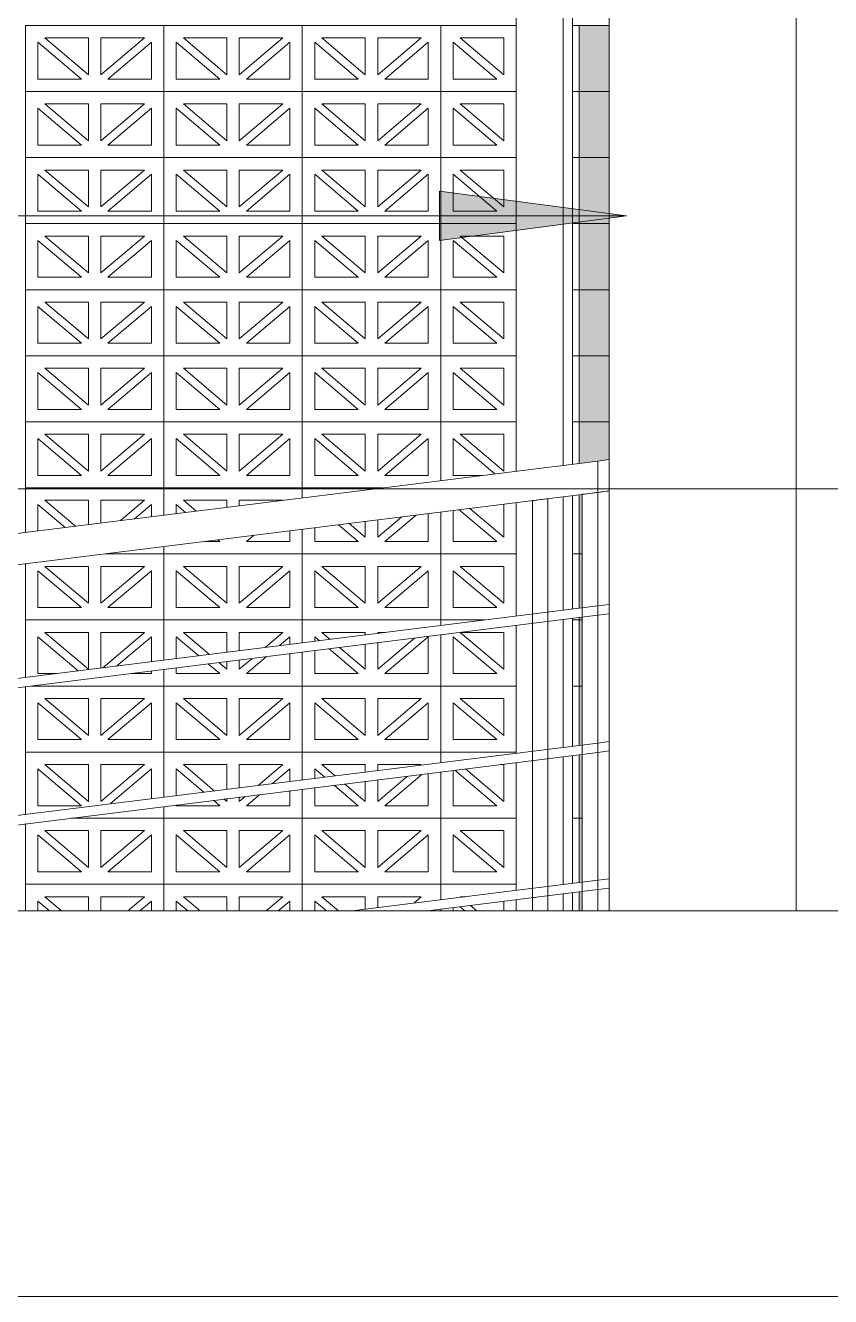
# Model space of a CAD drawing. Header units: millimetres. Extents: x -35517 to 139323, y -3702 to 5999.
# Drawn here: x 106609 to 107900, y -344 to 1696 of the extents above; entities that cross this region are included whole.
import ezdxf

# ---------------------------------------------------------------- set-up
doc = ezdxf.new("R2010")
doc.units = ezdxf.units.MM
for name, color, linetype, lineweight in [('A-FLOR-HRAL', 11, 'Continuous', 5), ('A-GENM', 13, 'Continuous', 5), ('A-GLAZ-CURT', 52, 'Continuous', 5), ('A-WALL', 113, 'Continuous', 9), ('G-ANNO-TEXT', 231, 'Continuous', 5), ('S-COLS', 52, 'Continuous', 5)]:
    doc.layers.add(name, color=color, linetype=linetype, lineweight=lineweight)

# ---------------------------------------------------------------- blocks, each defined once
blk = doc.blocks.new('M_Concrete-Rectangular-Column - 200 x 300m-1429465-GENERAL EAST ELEVATION')
at = {"layer": 'S-COLS'}
for p, q in [((-1031.3, 2380), (-1031.3, 275.3)), ((-731.3, 275.3), (-731.3, 2380))]:
    blk.add_line(p, q, dxfattribs=at)
blk = doc.blocks.new('The BREEZEBLOCK Family1 - The BREEZEBLOCK Family1-V458-GENERAL EAST ELEVATION')
at = {"layer": 'A-GLAZ-CURT'}
for p, q in [((-1967.2, 318), (-1967.2, 275.3)), ((-1745.2, 318), (-1967.2, 318)), ((-1745.2, 275.3), (-1745.2, 318)), ((-1947.2, 275.3), (-1947.2, 291.1)), ((-1947.2, 291.1), (-1928.5, 275.3)), ((-1935.9, 298), (-1866.2, 298)), ((-1909.2, 275.3), (-1935.9, 298)), ((-1866.2, 298), (-1866.2, 275.3)), ((-1846.2, 275.3), (-1846.2, 298)), ((-1846.2, 298), (-1776.4, 298)), ((-1776.4, 298), (-1803.1, 275.3)), ((-1783.8, 275.3), (-1765.2, 291.1)), ((-1765.2, 291.1), (-1765.2, 275.3))]:
    blk.add_line(p, q, dxfattribs=at)
blk = doc.blocks.new('The BREEZEBLOCK Family1 - The BREEZEBLOCK Family1-V459-GENERAL EAST ELEVATION')
at = {"layer": 'A-GLAZ-CURT'}
for p, q in [((-1523.2, 318), (-1523.2, 275.3)), ((-1301.2, 318), (-1523.2, 318)), ((-1301.2, 293.7), (-1301.2, 318)), ((-1503.2, 275.3), (-1503.2, 291.1)), ((-1503.2, 291.1), (-1484.5, 275.3)), ((-1491.9, 298), (-1422.2, 298)), ((-1465.2, 275.3), (-1491.9, 298)), ((-1422.2, 298), (-1422.2, 277.8)), ((-1402.2, 280.3), (-1402.2, 298)), ((-1402.2, 298), (-1332.4, 298)), ((-1332.4, 298), (-1344.5, 287.7)), ((-1301.2, 275.3), (-1301.2, 278.1))]:
    blk.add_line(p, q, dxfattribs=at)
blk = doc.blocks.new('The BREEZEBLOCK Family1 - The BREEZEBLOCK Family1-V460-GENERAL EAST ELEVATION')
at = {"layer": 'A-GLAZ-CURT'}
for p, q in [((-1301.2, 318), (-1301.2, 293.7)), ((-1180.1, 318), (-1301.2, 318)), ((-1269.9, 298), (-1262.3, 298)), ((-1200.2, 290.7), (-1200.2, 275.3)), ((-1180.2, 275.3), (-1180.2, 293.2)), ((-1079.2, 275.3), (-1079.2, 305.8)), ((-1301.2, 278.1), (-1301.2, 275.3)), ((-1281.2, 275.3), (-1281.2, 280.5)), ((-1270.3, 281.9), (-1262.5, 275.3)), ((-1243.2, 275.3), (-1253.4, 284))]:
    blk.add_line(p, q, dxfattribs=at)
blk = doc.blocks.new('The BREEZEBLOCK Family1 - The BREEZEBLOCK Family1-V461-GENERAL EAST ELEVATION')
at = {"layer": 'A-GLAZ-CURT'}
for p, q in [((-1967.2, 415.3), (-1967.2, 318)), ((-1745.2, 424), (-1893.4, 424)), ((-1745.2, 318), (-1745.2, 424)), ((-1947.2, 338), (-1947.2, 397.1)), ((-1947.2, 397.1), (-1877.4, 338)), ((-1935.9, 404), (-1866.2, 404)), ((-1866.2, 344.9), (-1935.9, 404)), ((-1866.2, 404), (-1866.2, 344.9)), ((-1846.2, 344.9), (-1846.2, 404)), ((-1846.2, 404), (-1776.4, 404)), ((-1776.4, 404), (-1846.2, 344.9)), ((-1834.9, 338), (-1765.2, 397.1)), ((-1765.2, 397.1), (-1765.2, 338)), ((-1877.4, 338), (-1947.2, 338)), ((-1765.2, 338), (-1834.9, 338)), ((-1967.2, 318), (-1745.2, 318))]:
    blk.add_line(p, q, dxfattribs=at)
blk = doc.blocks.new('The BREEZEBLOCK Family1 - The BREEZEBLOCK Family1-V462-GENERAL EAST ELEVATION')
at = {"layer": 'A-GLAZ-CURT'}
for p, q in [((-1745.2, 424), (-1745.2, 318)), ((-1523.2, 424), (-1745.2, 424)), ((-1523.2, 318), (-1523.2, 424)), ((-1725.2, 338), (-1725.2, 397.1)), ((-1725.2, 397.1), (-1655.4, 338)), ((-1713.9, 404), (-1644.2, 404)), ((-1644.2, 344.9), (-1713.9, 404)), ((-1644.2, 404), (-1644.2, 344.9)), ((-1624.2, 344.9), (-1624.2, 404)), ((-1624.2, 404), (-1554.4, 404)), ((-1554.4, 404), (-1624.2, 344.9)), ((-1612.9, 338), (-1543.2, 397.1)), ((-1543.2, 397.1), (-1543.2, 338)), ((-1655.4, 338), (-1725.2, 338)), ((-1543.2, 338), (-1612.9, 338)), ((-1745.2, 318), (-1523.2, 318))]:
    blk.add_line(p, q, dxfattribs=at)
blk = doc.blocks.new('The BREEZEBLOCK Family1 - The BREEZEBLOCK Family1-V463-GENERAL EAST ELEVATION')
at = {"layer": 'A-GLAZ-CURT'}
for p, q in [((-1301.2, 424), (-1301.2, 318)), ((-1180.1, 424), (-1301.2, 424)), ((-1079.2, 424), (-1090.1, 424)), ((-1079.2, 320.9), (-1079.2, 424)), ((-1281.2, 338), (-1281.2, 397.1)), ((-1281.2, 397.1), (-1211.4, 338)), ((-1269.9, 404), (-1200.2, 404)), ((-1200.2, 344.9), (-1269.9, 404)), ((-1200.2, 404), (-1200.2, 344.9)), ((-1180.2, 344.9), (-1180.2, 404)), ((-1211.4, 338), (-1281.2, 338)), ((-1301.2, 318), (-1180.1, 318))]:
    blk.add_line(p, q, dxfattribs=at)
blk = doc.blocks.new('The BREEZEBLOCK Family1 - The BREEZEBLOCK Family1-V464-GENERAL EAST ELEVATION')
at = {"layer": 'A-GLAZ-CURT'}
for p, q in [((-1967.2, 530), (-1967.2, 429.6)), ((-1745.2, 530), (-1967.2, 530)), ((-1935.9, 510), (-1866.2, 510)), ((-1866.2, 450.9), (-1935.9, 510)), ((-1866.2, 510), (-1866.2, 450.9)), ((-1846.2, 450.9), (-1846.2, 510)), ((-1846.2, 510), (-1776.4, 510)), ((-1776.4, 510), (-1846.2, 450.9)), ((-1745.2, 457.4), (-1745.2, 530)), ((-1947.2, 444), (-1947.2, 503.1)), ((-1947.2, 503.1), (-1877.4, 444)), ((-1831, 447.3), (-1765.2, 503.1)), ((-1765.2, 503.1), (-1765.2, 454.9)), ((-1877.4, 444), (-1947.2, 444)), ((-1745.2, 424), (-1745.2, 443)), ((-1893.4, 424), (-1745.2, 424))]:
    blk.add_line(p, q, dxfattribs=at)
blk = doc.blocks.new('The BREEZEBLOCK Family1 - The BREEZEBLOCK Family1-V465-GENERAL EAST ELEVATION')
at = {"layer": 'A-GLAZ-CURT'}
for p, q in [((-1745.2, 530), (-1745.2, 457.4)), ((-1523.2, 530), (-1745.2, 530)), ((-1713.9, 510), (-1644.2, 510)), ((-1663.8, 467.6), (-1713.9, 510)), ((-1644.2, 510), (-1644.2, 470)), ((-1624.2, 472.5), (-1624.2, 510)), ((-1624.2, 510), (-1554.4, 510)), ((-1554.4, 510), (-1593.9, 476.6)), ((-1523.2, 485.1), (-1523.2, 530)), ((-1725.2, 459.9), (-1725.2, 503.1)), ((-1725.2, 503.1), (-1680.7, 465.4)), ((-1571.1, 479.4), (-1543.2, 503.1)), ((-1543.2, 503.1), (-1543.2, 482.6)), ((-1523.2, 424), (-1523.2, 470.7)), ((-1665.8, 452.9), (-1655.4, 444)), ((-1644.2, 450.9), (-1649, 455)), ((-1644.2, 455.6), (-1644.2, 450.9)), ((-1614.7, 458.9), (-1624.2, 450.9)), ((-1624.2, 450.9), (-1624.2, 458.1)), ((-1612.9, 444), (-1592, 461.7)), ((-1543.2, 468.2), (-1543.2, 444)), ((-1745.2, 443), (-1745.2, 424)), ((-1725.2, 444), (-1725.2, 445.5)), ((-1655.4, 444), (-1725.2, 444)), ((-1543.2, 444), (-1612.9, 444)), ((-1745.2, 424), (-1523.2, 424))]:
    blk.add_line(p, q, dxfattribs=at)
blk = doc.blocks.new('The BREEZEBLOCK Family1 - The BREEZEBLOCK Family1-V466-GENERAL EAST ELEVATION')
at = {"layer": 'A-GLAZ-CURT'}
for p, q in [((-1523.2, 530), (-1523.2, 485.1)), ((-1301.2, 530), (-1523.2, 530)), ((-1491.9, 510), (-1422.2, 510)), ((-1470.4, 491.7), (-1491.9, 510)), ((-1422.2, 510), (-1422.2, 497.8)), ((-1402.2, 500.3), (-1402.2, 510)), ((-1402.2, 510), (-1332.4, 510)), ((-1301.2, 513.1), (-1301.2, 530)), ((-1503.2, 487.6), (-1503.2, 503.1)), ((-1503.2, 503.1), (-1487.2, 489.6)), ((-1354.3, 491.4), (-1402.2, 450.9)), ((-1390.9, 444), (-1331.6, 494.2)), ((-1321.2, 495.6), (-1321.2, 444)), ((-1301.2, 424), (-1301.2, 498.1)), ((-1523.2, 470.7), (-1523.2, 424)), ((-1503.2, 444), (-1503.2, 473.1)), ((-1472.3, 477), (-1433.4, 444)), ((-1422.2, 450.9), (-1455.5, 479.1)), ((-1422.2, 483.3), (-1422.2, 450.9)), ((-1402.2, 450.9), (-1402.2, 485.7)), ((-1433.4, 444), (-1503.2, 444)), ((-1321.2, 444), (-1390.9, 444)), ((-1523.2, 424), (-1301.2, 424))]:
    blk.add_line(p, q, dxfattribs=at)
blk = doc.blocks.new('The BREEZEBLOCK Family1 - The BREEZEBLOCK Family1-V467-GENERAL EAST ELEVATION')
at = {"layer": 'A-GLAZ-CURT'}
for p, q in [((-1301.2, 530), (-1301.2, 513.1)), ((-1180.1, 530), (-1301.2, 530)), ((-1205.5, 510), (-1200.2, 510)), ((-1200.2, 510), (-1200.2, 450.9)), ((-1180.2, 450.9), (-1180.2, 510)), ((-1079.2, 424), (-1079.2, 525.8)), ((-1301.2, 498.1), (-1301.2, 424)), ((-1281.2, 444), (-1281.2, 500.5)), ((-1278.5, 500.9), (-1211.4, 444)), ((-1200.2, 450.9), (-1261.6, 503)), ((-1211.4, 444), (-1281.2, 444)), ((-1301.2, 424), (-1180.1, 424)), ((-1090.1, 424), (-1079.2, 424))]:
    blk.add_line(p, q, dxfattribs=at)
blk = doc.blocks.new('The BREEZEBLOCK Family1 - The BREEZEBLOCK Family1-V468-GENERAL EAST ELEVATION')
at = {"layer": 'A-GLAZ-CURT'}
for p, q in [((-1967.2, 635.3), (-1967.2, 530)), ((-1745.2, 636), (-1957.4, 636)), ((-1745.2, 530), (-1745.2, 636)), ((-1935.9, 616), (-1866.2, 616)), ((-1866.2, 556.9), (-1935.9, 616)), ((-1866.2, 616), (-1866.2, 556.9)), ((-1846.2, 556.9), (-1846.2, 616)), ((-1846.2, 616), (-1776.4, 616)), ((-1776.4, 616), (-1846.2, 556.9)), ((-1947.2, 550), (-1947.2, 609.1)), ((-1947.2, 609.1), (-1877.4, 550)), ((-1834.9, 550), (-1765.2, 609.1)), ((-1765.2, 609.1), (-1765.2, 550)), ((-1877.4, 550), (-1947.2, 550)), ((-1765.2, 550), (-1834.9, 550)), ((-1967.2, 530), (-1745.2, 530))]:
    blk.add_line(p, q, dxfattribs=at)
blk = doc.blocks.new('The BREEZEBLOCK Family1 - The BREEZEBLOCK Family1-V469-GENERAL EAST ELEVATION')
at = {"layer": 'A-GLAZ-CURT'}
for p, q in [((-1301.2, 636), (-1301.2, 530)), ((-1180.1, 636), (-1301.2, 636)), ((-1079.2, 636), (-1090.1, 636)), ((-1079.2, 540.9), (-1079.2, 636)), ((-1269.9, 616), (-1200.2, 616)), ((-1200.2, 556.9), (-1269.9, 616)), ((-1200.2, 616), (-1200.2, 556.9)), ((-1180.2, 556.9), (-1180.2, 616)), ((-1281.2, 550), (-1281.2, 609.1)), ((-1281.2, 609.1), (-1211.4, 550)), ((-1211.4, 550), (-1281.2, 550)), ((-1301.2, 530), (-1180.1, 530))]:
    blk.add_line(p, q, dxfattribs=at)
blk = doc.blocks.new('The BREEZEBLOCK Family1 - The BREEZEBLOCK Family1-V470-GENERAL EAST ELEVATION')
at = {"layer": 'A-GLAZ-CURT'}
for p, q in [((-1967.2, 742), (-1967.2, 649.6)), ((-1745.2, 742), (-1967.2, 742)), ((-1745.2, 677.4), (-1745.2, 742)), ((-1947.2, 656), (-1947.2, 715.1)), ((-1947.2, 715.1), (-1882.4, 660.2)), ((-1935.9, 722), (-1866.2, 722)), ((-1866.2, 662.9), (-1935.9, 722)), ((-1866.2, 722), (-1866.2, 662.9)), ((-1846.2, 664.8), (-1846.2, 722)), ((-1846.2, 722), (-1776.4, 722)), ((-1776.4, 722), (-1843.2, 665.4)), ((-1820.5, 668.2), (-1765.2, 715.1)), ((-1765.2, 715.1), (-1765.2, 674.9)), ((-1918.3, 656), (-1947.2, 656)), ((-1765.2, 656), (-1797.4, 656)), ((-1765.2, 660.5), (-1765.2, 656)), ((-1745.2, 636), (-1745.2, 663)), ((-1957.4, 636), (-1745.2, 636))]:
    blk.add_line(p, q, dxfattribs=at)
blk = doc.blocks.new('The BREEZEBLOCK Family1 - The BREEZEBLOCK Family1-V471-GENERAL EAST ELEVATION')
at = {"layer": 'A-GLAZ-CURT'}
for p, q in [((-1745.2, 742), (-1745.2, 677.4)), ((-1523.2, 742), (-1745.2, 742)), ((-1523.2, 705.1), (-1523.2, 742)), ((-1725.2, 679.9), (-1725.2, 715.1)), ((-1725.2, 715.1), (-1688.9, 684.4)), ((-1713.9, 722), (-1644.2, 722)), ((-1672.1, 686.5), (-1713.9, 722)), ((-1644.2, 722), (-1644.2, 690)), ((-1624.2, 692.5), (-1624.2, 722)), ((-1624.2, 722), (-1554.4, 722)), ((-1554.4, 722), (-1582.8, 697.9)), ((-1560.1, 700.8), (-1543.2, 715.1)), ((-1543.2, 715.1), (-1543.2, 702.6)), ((-1644.2, 662.9), (-1657.2, 673.9)), ((-1644.2, 675.6), (-1644.2, 662.9)), ((-1604.3, 679.7), (-1624.2, 662.9)), ((-1624.2, 662.9), (-1624.2, 678.1)), ((-1612.9, 656), (-1580.9, 683.1)), ((-1543.2, 688.2), (-1543.2, 656)), ((-1523.2, 636), (-1523.2, 690.7)), ((-1745.2, 663), (-1745.2, 636)), ((-1725.2, 656), (-1725.2, 665.5)), ((-1655.4, 656), (-1725.2, 656)), ((-1674.1, 671.8), (-1655.4, 656)), ((-1543.2, 656), (-1612.9, 656)), ((-1745.2, 636), (-1523.2, 636))]:
    blk.add_line(p, q, dxfattribs=at)
blk = doc.blocks.new('The BREEZEBLOCK Family1 - The BREEZEBLOCK Family1-V472-GENERAL EAST ELEVATION')
at = {"layer": 'A-GLAZ-CURT'}
for p, q in [((-1523.2, 742), (-1523.2, 705.1)), ((-1301.2, 742), (-1523.2, 742)), ((-1301.2, 733.1), (-1301.2, 742)), ((-1503.2, 707.6), (-1503.2, 715.1)), ((-1503.2, 715.1), (-1495.5, 708.6)), ((-1491.9, 722), (-1422.2, 722)), ((-1478.6, 710.7), (-1491.9, 722)), ((-1422.2, 722), (-1422.2, 717.8)), ((-1402.2, 720.3), (-1402.2, 722)), ((-1402.2, 722), (-1390.3, 722)), ((-1390.9, 656), (-1321.2, 715.1)), ((-1321.2, 715.1), (-1321.2, 656)), ((-1301.2, 636), (-1301.2, 718.1)), ((-1480.6, 696), (-1433.4, 656)), ((-1422.2, 662.9), (-1463.7, 698.1)), ((-1422.2, 703.3), (-1422.2, 662.9)), ((-1343.3, 712.8), (-1402.2, 662.9)), ((-1402.2, 662.9), (-1402.2, 705.7)), ((-1523.2, 690.7), (-1523.2, 636)), ((-1503.2, 656), (-1503.2, 693.1)), ((-1433.4, 656), (-1503.2, 656)), ((-1321.2, 656), (-1390.9, 656)), ((-1523.2, 636), (-1301.2, 636))]:
    blk.add_line(p, q, dxfattribs=at)
blk = doc.blocks.new('The BREEZEBLOCK Family1 - The BREEZEBLOCK Family1-V473-GENERAL EAST ELEVATION')
at = {"layer": 'A-GLAZ-CURT'}
for p, q in [((-1301.2, 742), (-1301.2, 733.1)), ((-1230.3, 742), (-1301.2, 742)), ((-1079.2, 742), (-1090.1, 742)), ((-1079.2, 636), (-1079.2, 742)), ((-1301.2, 718.1), (-1301.2, 636)), ((-1281.2, 656), (-1281.2, 715.1)), ((-1281.2, 715.1), (-1211.4, 656)), ((-1200.2, 662.9), (-1269.9, 722)), ((-1269.5, 722), (-1200.2, 722)), ((-1200.2, 722), (-1200.2, 662.9)), ((-1180.2, 662.9), (-1180.2, 722)), ((-1211.4, 656), (-1281.2, 656)), ((-1301.2, 636), (-1180.1, 636)), ((-1090.1, 636), (-1079.2, 636))]:
    blk.add_line(p, q, dxfattribs=at)
blk = doc.blocks.new('The BREEZEBLOCK Family1 - The BREEZEBLOCK Family1-V474-GENERAL EAST ELEVATION')
at = {"layer": 'A-GLAZ-CURT'}
for p, q in [((-1745.2, 848), (-1839.2, 848)), ((-1745.2, 742), (-1745.2, 848)), ((-1967.2, 832), (-1967.2, 742)), ((-1947.2, 762), (-1947.2, 821.1)), ((-1947.2, 821.1), (-1877.4, 762)), ((-1935.9, 828), (-1866.2, 828)), ((-1866.2, 768.9), (-1935.9, 828)), ((-1866.2, 828), (-1866.2, 768.9)), ((-1846.2, 768.9), (-1846.2, 828)), ((-1846.2, 828), (-1776.4, 828)), ((-1776.4, 828), (-1846.2, 768.9)), ((-1834.9, 762), (-1765.2, 821.1)), ((-1765.2, 821.1), (-1765.2, 762)), ((-1877.4, 762), (-1947.2, 762)), ((-1765.2, 762), (-1834.9, 762)), ((-1967.2, 742), (-1745.2, 742))]:
    blk.add_line(p, q, dxfattribs=at)
blk = doc.blocks.new('The BREEZEBLOCK Family1 - The BREEZEBLOCK Family1-V475-GENERAL EAST ELEVATION')
at = {"layer": 'A-GLAZ-CURT'}
for p, q in [((-1301.2, 848), (-1301.2, 742)), ((-1180.1, 848), (-1301.2, 848)), ((-1079.2, 848), (-1090.1, 848)), ((-1079.2, 760.9), (-1079.2, 848)), ((-1281.2, 762), (-1281.2, 821.1)), ((-1281.2, 821.1), (-1211.4, 762)), ((-1269.9, 828), (-1200.2, 828)), ((-1200.2, 768.9), (-1269.9, 828)), ((-1200.2, 828), (-1200.2, 768.9)), ((-1180.2, 768.9), (-1180.2, 828)), ((-1211.4, 762), (-1281.2, 762)), ((-1301.2, 742), (-1230.3, 742)), ((-1090.1, 742), (-1079.2, 742)), ((-1079.2, 742), (-1079.2, 745.8))]:
    blk.add_line(p, q, dxfattribs=at)
blk = doc.blocks.new('The BREEZEBLOCK Family1 - The BREEZEBLOCK Family1-V476-GENERAL EAST ELEVATION')
at = {"layer": 'A-GLAZ-CURT'}
for p, q in [((-1967.2, 954), (-1967.2, 882.4)), ((-1745.2, 954), (-1967.2, 954)), ((-1745.2, 910.1), (-1745.2, 954)), ((-1947.2, 884.9), (-1947.2, 927.1)), ((-1947.2, 927.1), (-1903.7, 890.3)), ((-1935.9, 934), (-1866.2, 934)), ((-1886.9, 892.4), (-1935.9, 934)), ((-1866.2, 934), (-1866.2, 895)), ((-1846.2, 897.5), (-1846.2, 934)), ((-1846.2, 934), (-1776.4, 934)), ((-1776.4, 934), (-1814.8, 901.4)), ((-1792.1, 904.3), (-1765.2, 927.1)), ((-1765.2, 927.1), (-1765.2, 907.6)), ((-1745.2, 848), (-1745.2, 860)), ((-1839.2, 848), (-1745.2, 848))]:
    blk.add_line(p, q, dxfattribs=at)
blk = doc.blocks.new('The BREEZEBLOCK Family1 - The BREEZEBLOCK Family1-V477-GENERAL EAST ELEVATION')
at = {"layer": 'A-GLAZ-CURT'}
for p, q in [((-1745.2, 954), (-1745.2, 910.1)), ((-1523.2, 954), (-1745.2, 954)), ((-1523.2, 937.9), (-1523.2, 954)), ((-1725.2, 912.6), (-1725.2, 927.1)), ((-1725.2, 927.1), (-1710.3, 914.5)), ((-1713.9, 934), (-1644.2, 934)), ((-1693.4, 916.6), (-1713.9, 934)), ((-1644.2, 934), (-1644.2, 922.8)), ((-1624.2, 925.3), (-1624.2, 934)), ((-1624.2, 934), (-1554.4, 934)), ((-1612.9, 868), (-1601.2, 877.9)), ((-1543.2, 885.1), (-1543.2, 868)), ((-1523.2, 848), (-1523.2, 887.6)), ((-1745.2, 860), (-1745.2, 848)), ((-1655.4, 868), (-1679.2, 868)), ((-1658.6, 870.7), (-1655.4, 868)), ((-1543.2, 868), (-1612.9, 868)), ((-1745.2, 848), (-1523.2, 848))]:
    blk.add_line(p, q, dxfattribs=at)
blk = doc.blocks.new('The BREEZEBLOCK Family1 - The BREEZEBLOCK Family1-V478-GENERAL EAST ELEVATION')
at = {"layer": 'A-GLAZ-CURT'}
for p, q in [((-1523.2, 954), (-1523.2, 937.9)), ((-1394.3, 954), (-1523.2, 954)), ((-1422.2, 900.2), (-1422.2, 874.9)), ((-1363.6, 907.5), (-1402.2, 874.9)), ((-1402.2, 874.9), (-1402.2, 902.7)), ((-1390.9, 868), (-1340.9, 910.4)), ((-1321.2, 912.8), (-1321.2, 868)), ((-1301.2, 848), (-1301.2, 915.3)), ((-1523.2, 887.6), (-1523.2, 848)), ((-1503.2, 868), (-1503.2, 890.1)), ((-1465.1, 894.9), (-1433.4, 868)), ((-1422.2, 874.9), (-1448.2, 897)), ((-1433.4, 868), (-1503.2, 868)), ((-1321.2, 868), (-1390.9, 868)), ((-1523.2, 848), (-1301.2, 848))]:
    blk.add_line(p, q, dxfattribs=at)
blk = doc.blocks.new('The BREEZEBLOCK Family1 - The BREEZEBLOCK Family1-V479-GENERAL EAST ELEVATION')
at = {"layer": 'A-GLAZ-CURT'}
for p, q in [((-1079.2, 848), (-1079.2, 943)), ((-1271.6, 919), (-1211.4, 868)), ((-1200.2, 874.9), (-1254.7, 921.1)), ((-1200.2, 927.9), (-1200.2, 874.9)), ((-1180.2, 874.9), (-1180.2, 930.4)), ((-1301.2, 915.3), (-1301.2, 848)), ((-1281.2, 868), (-1281.2, 917.8)), ((-1211.4, 868), (-1281.2, 868)), ((-1301.2, 848), (-1180.1, 848)), ((-1090.1, 848), (-1079.2, 848))]:
    blk.add_line(p, q, dxfattribs=at)
blk = doc.blocks.new('The BREEZEBLOCK Family1 - The BREEZEBLOCK Family1-V480-GENERAL EAST ELEVATION')
at = {"layer": 'A-GLAZ-CURT'}
for p, q in [((-1523.2, 1060), (-1523.2, 954)), ((-1301.2, 1060), (-1523.2, 1060)), ((-1301.2, 965.6), (-1301.2, 1060)), ((-1503.2, 974), (-1503.2, 1033.1)), ((-1503.2, 1033.1), (-1433.4, 974)), ((-1491.9, 1040), (-1422.2, 1040)), ((-1422.2, 980.9), (-1491.9, 1040)), ((-1422.2, 1040), (-1422.2, 980.9)), ((-1402.2, 980.9), (-1402.2, 1040)), ((-1402.2, 1040), (-1332.4, 1040)), ((-1332.4, 1040), (-1402.2, 980.9)), ((-1390.9, 974), (-1321.2, 1033.1)), ((-1321.2, 1033.1), (-1321.2, 974)), ((-1433.4, 974), (-1503.2, 974)), ((-1321.2, 974), (-1390.9, 974)), ((-1523.2, 954), (-1394.3, 954))]:
    blk.add_line(p, q, dxfattribs=at)
blk = doc.blocks.new('The BREEZEBLOCK Family1 - The BREEZEBLOCK Family1-V481-GENERAL EAST ELEVATION')
at = {"layer": 'A-GLAZ-CURT'}
for p, q in [((-1301.2, 1060), (-1301.2, 965.6)), ((-1180.1, 1060), (-1301.2, 1060)), ((-1079.2, 1060), (-1090.1, 1060)), ((-1079.2, 993.4), (-1079.2, 1060)), ((-1281.2, 974), (-1281.2, 1033.1)), ((-1281.2, 1033.1), (-1214.4, 976.5)), ((-1269.9, 1040), (-1200.2, 1040)), ((-1200.2, 980.9), (-1269.9, 1040)), ((-1200.2, 1040), (-1200.2, 980.9)), ((-1180.2, 980.9), (-1180.2, 1040)), ((-1234.3, 974), (-1281.2, 974))]:
    blk.add_line(p, q, dxfattribs=at)
blk = doc.blocks.new('The BREEZEBLOCK Family1 - The BREEZEBLOCK Family1-V482-GENERAL EAST ELEVATION')
at = {"layer": 'A-GLAZ-CURT'}
for p, q in [((-1301.2, 1166), (-1301.2, 1060)), ((-1180.1, 1166), (-1301.2, 1166)), ((-1079.2, 1166), (-1090.1, 1166)), ((-1079.2, 1060), (-1079.2, 1166)), ((-1269.9, 1146), (-1200.2, 1146)), ((-1200.2, 1086.9), (-1269.9, 1146)), ((-1200.2, 1146), (-1200.2, 1086.9)), ((-1180.2, 1086.9), (-1180.2, 1146)), ((-1281.2, 1080), (-1281.2, 1139.1)), ((-1281.2, 1139.1), (-1211.4, 1080)), ((-1211.4, 1080), (-1281.2, 1080)), ((-1301.2, 1060), (-1180.1, 1060)), ((-1090.1, 1060), (-1079.2, 1060))]:
    blk.add_line(p, q, dxfattribs=at)
blk = doc.blocks.new('System Panel - Glazed-1205341-GENERAL EAST ELEVATION')
at = {"layer": 'A-GLAZ-CURT'}
blk.add_hatch(color=256, dxfattribs=at).paths.add_polyline_path([(-1074, 275.3), (-1074, 306.4), (-1079.2, 305.8), (-1079.2, 275.3), (-1076.9, 275.3)])
blk = doc.blocks.new('System Panel - Glazed-V485-GENERAL EAST ELEVATION')
at = {"layer": 'A-GLAZ-CURT'}
blk.add_hatch(color=256, dxfattribs=at).paths.add_polyline_path([(-1079.2, 320.9), (-1074, 322.4), (-1074, 424), (-1079.2, 424), (-1079.2, 321.9)])
blk.add_line((-1074, 424), (-1079.2, 424), dxfattribs=at)
blk = doc.blocks.new('System Panel - Glazed-V486-GENERAL EAST ELEVATION')
at = {"layer": 'A-GLAZ-CURT'}
blk.add_hatch(color=256, dxfattribs=at).paths.add_polyline_path([(-1079.2, 424), (-1074, 424), (-1074, 526.4), (-1079.2, 525.8), (-1079.2, 444)])
blk.add_line((-1079.2, 424), (-1074, 424), dxfattribs=at)
blk = doc.blocks.new('System Panel - Glazed-V487-GENERAL EAST ELEVATION')
at = {"layer": 'A-GLAZ-CURT'}
blk.add_hatch(color=256, dxfattribs=at).paths.add_polyline_path([(-1079.2, 540.9), (-1074, 542.4), (-1074, 636), (-1079.2, 636), (-1079.2, 541.9)])
blk.add_line((-1074, 636), (-1079.2, 636), dxfattribs=at)
blk = doc.blocks.new('System Panel - Glazed-V488-GENERAL EAST ELEVATION')
at = {"layer": 'A-GLAZ-CURT'}
blk.add_hatch(color=256, dxfattribs=at).paths.add_polyline_path([(-1079.2, 636), (-1074, 636), (-1074, 742), (-1079.2, 742), (-1079.2, 656)])
for p, q in [((-1074, 742), (-1079.2, 742)), ((-1079.2, 636), (-1074, 636))]:
    blk.add_line(p, q, dxfattribs=at)
blk = doc.blocks.new('System Panel - Glazed-V489-GENERAL EAST ELEVATION')
at = {"layer": 'A-GLAZ-CURT'}
h = blk.add_hatch(color=256, dxfattribs=at)
h.paths.add_polyline_path([(-1074, 742), (-1074, 746.4), (-1079.2, 745.8), (-1079.2, 742), (-1076.9, 742)])
h.paths.add_polyline_path([(-1079.2, 760.9), (-1074, 762.4), (-1074, 848), (-1079.2, 848), (-1079.2, 761.9)])
for p, q in [((-1074, 848), (-1079.2, 848)), ((-1079.2, 742), (-1074, 742))]:
    blk.add_line(p, q, dxfattribs=at)
blk = doc.blocks.new('System Panel - Glazed-V490-GENERAL EAST ELEVATION')
at = {"layer": 'A-GLAZ-CURT'}
blk.add_hatch(color=256, dxfattribs=at).paths.add_polyline_path([(-1076.9, 848), (-1074, 848), (-1074, 943.7), (-1079.2, 943), (-1079.2, 848)])
blk.add_line((-1079.2, 848), (-1074, 848), dxfattribs=at)
blk = doc.blocks.new('System Panel - Glazed-V491-GENERAL EAST ELEVATION')
at = {"layer": 'A-GLAZ-CURT'}
blk.add_hatch(color=256, dxfattribs=at).paths.add_polyline_path([(-1079.2, 993.4), (-1031.3, 1000), (-1031.3, 1060), (-1079.2, 1060), (-1079.2, 993.7)])
blk.add_line((-1031.3, 1060), (-1079.2, 1060), dxfattribs=at)
blk = doc.blocks.new('System Panel - Glazed-V492-GENERAL EAST ELEVATION')
at = {"layer": 'A-GLAZ-CURT'}
blk.add_hatch(color=256, dxfattribs=at).paths.add_polyline_path([(-1076.9, 1060), (-1031.3, 1060), (-1031.3, 1166), (-1079.2, 1166), (-1079.2, 1060)])
for p, q in [((-1031.3, 1166), (-1079.2, 1166)), ((-1079.2, 1060), (-1031.3, 1060))]:
    blk.add_line(p, q, dxfattribs=at)
blk = doc.blocks.new('Railing - 25mm-V569-GENERAL EAST ELEVATION')
at = {"layer": 'A-FLOR-HRAL', "flags": 128}
for points in [[(-1038.8, 948), (-1044.3, 947.4), (-1048.6, 946.8)], [(-1031.1, 949), (-1033.4, 948.7), (-1038.8, 948)]]:
    blk.add_lwpolyline(points, dxfattribs=at)
blk = doc.blocks.new('Railing - Railing-1115684-GENERAL EAST ELEVATION')
at = {"layer": 'A-FLOR-HRAL'}
for p, q in [((-1031.3, 766.9), (-1049.3, 764.6)), ((-1049.3, 749.5), (-1031.3, 751.8)), ((-1031.3, 546.9), (-1049.3, 544.6)), ((-1049.3, 529.5), (-1031.3, 531.8)), ((-1031.3, 326.9), (-1049.3, 324.6)), ((-1049.3, 309.5), (-1031.3, 311.8))]:
    blk.add_line(p, q, dxfattribs=at)
blk.add_blockref('Railing - 25mm-V569-GENERAL EAST ELEVATION', (0, 0))
blk = doc.blocks.new('Top Rail Type - Top Rail_Internal_-1115750-GENERAL EAST ELEVATION')
at = {"layer": 'A-FLOR-HRAL'}
for p, q in [((-1031.3, 999.4), (-1049.3, 997.1)), ((-1049.3, 946.7), (-1031.3, 949))]:
    blk.add_line(p, q, dxfattribs=at)
blk = doc.blocks.new('Railing - 25mm-1186682-GENERAL EAST ELEVATION')
at = {"layer": 'A-FLOR-HRAL'}
for p, q in [((-1154.3, 933.6), (-1154.3, 275.3)), ((-1129.3, 275.3), (-1129.3, 936.7))]:
    blk.add_line(p, q, dxfattribs=at)
at = {"layer": 'A-FLOR-HRAL', "flags": 128}
for points in [[(-1141.8, 935.2), (-1147.3, 934.5), (-1151.6, 933.9), (-1154, 933.6), (-1154.3, 933.6)], [(-1129.7, 936.7), (-1132.1, 936.4), (-1136.4, 935.8), (-1141.8, 935.2)]]:
    blk.add_lwpolyline(points, dxfattribs=at)
blk = doc.blocks.new('Railing - 25mm-V572-GENERAL EAST ELEVATION')
at = {"layer": 'A-FLOR-HRAL'}
for p, q in [((-1074.3, 943.6), (-1074.3, 275.3)), ((-1049.3, 275.3), (-1049.3, 946.7))]:
    blk.add_line(p, q, dxfattribs=at)
at = {"layer": 'A-FLOR-HRAL', "flags": 128}
for points in [[(-1061.8, 945.2), (-1067.3, 944.5), (-1071.6, 944), (-1074, 943.7), (-1074.3, 943.6)], [(-1049.6, 946.7), (-1052.1, 946.4), (-1056.4, 945.9), (-1061.8, 945.2)]]:
    blk.add_lwpolyline(points, dxfattribs=at)
blk = doc.blocks.new('Railing - Railing-1115766-GENERAL EAST ELEVATION')
at = {"layer": 'A-FLOR-HRAL'}
for p, q in [((-1049.3, 764.6), (-4141.8, 378.1)), ((-4141.8, 362.9), (-1049.3, 749.5)), ((-1049.3, 544.6), (-4141.8, 158.1)), ((-4141.8, 142.9), (-1049.3, 529.5)), ((-1049.3, 324.6), (-1443.6, 275.3)), ((-1322.6, 275.3), (-1049.3, 309.5))]:
    blk.add_line(p, q, dxfattribs=at)
at = {"layer": 'A-FLOR-HRAL', "flags": 128}
for points in [[(-1049.3, 764.6), (-1049.3, 764.4), (-1049.3, 763.6), (-1049.3, 762.4), (-1049.3, 760.8), (-1049.3, 759), (-1049.3, 757.1)], [(-1049.3, 757.1), (-1049.3, 755.1), (-1049.3, 753.3), (-1049.3, 751.7), (-1049.3, 750.5), (-1049.3, 749.8), (-1049.3, 749.5)], [(-1049.3, 544.6), (-1049.3, 544.4), (-1049.3, 543.6), (-1049.3, 542.4), (-1049.3, 540.8), (-1049.3, 539), (-1049.3, 537.1)], [(-1049.3, 537.1), (-1049.3, 535.1), (-1049.3, 533.3), (-1049.3, 531.7), (-1049.3, 530.5), (-1049.3, 529.8), (-1049.3, 529.5)], [(-1049.3, 324.6), (-1049.3, 324.4), (-1049.3, 323.6), (-1049.3, 322.4), (-1049.3, 320.8), (-1049.3, 319), (-1049.3, 317.1)], [(-1049.3, 317.1), (-1049.3, 315.1), (-1049.3, 313.3), (-1049.3, 311.7), (-1049.3, 310.5), (-1049.3, 309.8), (-1049.3, 309.5)]]:
    blk.add_lwpolyline(points, dxfattribs=at)
for name in ['Railing - 25mm-V572-GENERAL EAST ELEVATION', 'Railing - 25mm-1186682-GENERAL EAST ELEVATION']:
    blk.add_blockref(name, (0, 0))
blk = doc.blocks.new('Top Rail Type - Top Rail_Internal_-1115820-GENERAL EAST ELEVATION')
at = {"layer": 'A-FLOR-HRAL'}
for p, q in [((-1049.3, 997.1), (-4141.8, 610.6)), ((-4141.8, 560.2), (-1049.3, 946.7))]:
    blk.add_line(p, q, dxfattribs=at)
at = {"layer": 'A-FLOR-HRAL', "flags": 128}
for points in [[(-1049.3, 997.1), (-1049.3, 996.3), (-1049.3, 993.7), (-1049.3, 989.7), (-1049.3, 984.5), (-1049.3, 978.5), (-1049.3, 971.9)], [(-1049.3, 971.9), (-1049.3, 965.4), (-1049.3, 959.3), (-1049.3, 954.1), (-1049.3, 950.1), (-1049.3, 947.6), (-1049.3, 946.7)]]:
    blk.add_lwpolyline(points, dxfattribs=at)
blk = doc.blocks.new('Downpipe - Downpipe-1373825-GENERAL EAST ELEVATION')
at = {"layer": 'A-GENM'}
for p, q in [((-1090.1, 992), (-1090.1, 2775)), ((-1090.1, 759.5), (-1090.1, 941.7)), ((-1090.1, 539.5), (-1090.1, 744.4)), ((-1090.1, 319.5), (-1090.1, 524.4)), ((-1090.1, 275.3), (-1090.1, 304.4))]:
    blk.add_line(p, q, dxfattribs=at)
blk = doc.blocks.new('Downpipe - Downpipe-V604-GENERAL EAST ELEVATION')
at = {"layer": 'A-GENM'}
for p, q in [((-1105.1, 990.2), (-1105.1, 2775)), ((-1180.1, 2727.6), (-1180.1, 980.8)), ((-1105.1, 757.7), (-1105.1, 939.8)), ((-1180.1, 930.4), (-1180.1, 748.3)), ((-1105.1, 537.7), (-1105.1, 742.5)), ((-1180.1, 733.2), (-1180.1, 528.3)), ((-1180.1, 513.2), (-1180.1, 308.3)), ((-1105.1, 317.7), (-1105.1, 522.5)), ((-1180.1, 293.2), (-1180.1, 275.3)), ((-1105.1, 275.3), (-1105.1, 302.5))]:
    blk.add_line(p, q, dxfattribs=at)

msp = doc.modelspace()

# ---------------------------------------------------------------- hatches: boundary and pattern name
at = {"layer": 'G-ANNO-TEXT'}
msp.add_hatch(color=7, dxfattribs=at).paths.add_polyline_path([(107572.7, 1390.6), (107272.7, 1430.1), (107272.7, 1351.1)])

# ---------------------------------------------------------------- linework, layer by layer
at = {"layer": 'A-WALL'}
msp.add_line((111319.4, 275.3), (106311.2, 275.3), dxfattribs=at)
at = {"layer": 'G-ANNO-TEXT', "color": 7}
for p, q in [((107572.7, 1390.6), (107272.7, 1430.1)), ((107272.7, 1430.1), (107272.7, 1351.1)), ((107572.7, 1390.6), (102854.4, 1390.6)), ((107272.7, 1351.1), (107572.7, 1390.6)), ((109001, 952.7), (102854.4, 952.7)), ((108291.4, -343.6), (103030.6, -343.6))]:
    msp.add_line(p, q, dxfattribs=at)

# ---------------------------------------------------------------- block references
at = {"layer": 'A-FLOR-HRAL'}
for name in ['Top Rail Type - Top Rail_Internal_-1115750-GENERAL EAST ELEVATION', 'Top Rail Type - Top Rail_Internal_-1115820-GENERAL EAST ELEVATION', 'Railing - Railing-1115684-GENERAL EAST ELEVATION', 'Railing - Railing-1115766-GENERAL EAST ELEVATION']:
    msp.add_blockref(name, (108576.2, 0), dxfattribs=at)
at = {"layer": 'A-GENM'}
for name in ['Downpipe - Downpipe-V604-GENERAL EAST ELEVATION', 'Downpipe - Downpipe-1373825-GENERAL EAST ELEVATION']:
    msp.add_blockref(name, (108576.2, 0), dxfattribs=at)
at = {"layer": 'A-GLAZ-CURT'}
for name, p in [('The BREEZEBLOCK Family1 - The BREEZEBLOCK Family1-V462-GENERAL EAST ELEVATION', (108354.2, 1272)), ('The BREEZEBLOCK Family1 - The BREEZEBLOCK Family1-V462-GENERAL EAST ELEVATION', (108576.2, 1272)), ('The BREEZEBLOCK Family1 - The BREEZEBLOCK Family1-V462-GENERAL EAST ELEVATION', (108798.2, 1272)), ('The BREEZEBLOCK Family1 - The BREEZEBLOCK Family1-V482-GENERAL EAST ELEVATION', (108576.2, 530)), ('System Panel - Glazed-V492-GENERAL EAST ELEVATION', (108576.2, 530)), ('The BREEZEBLOCK Family1 - The BREEZEBLOCK Family1-V462-GENERAL EAST ELEVATION', (108354.2, 1166)), ('The BREEZEBLOCK Family1 - The BREEZEBLOCK Family1-V462-GENERAL EAST ELEVATION', (108576.2, 1166)), ('The BREEZEBLOCK Family1 - The BREEZEBLOCK Family1-V462-GENERAL EAST ELEVATION', (108798.2, 1166)), ('The BREEZEBLOCK Family1 - The BREEZEBLOCK Family1-V482-GENERAL EAST ELEVATION', (108576.2, 424)), ('System Panel - Glazed-V492-GENERAL EAST ELEVATION', (108576.2, 424)), ('The BREEZEBLOCK Family1 - The BREEZEBLOCK Family1-V462-GENERAL EAST ELEVATION', (108354.2, 1060)), ('The BREEZEBLOCK Family1 - The BREEZEBLOCK Family1-V462-GENERAL EAST ELEVATION', (108576.2, 1060)), ('The BREEZEBLOCK Family1 - The BREEZEBLOCK Family1-V462-GENERAL EAST ELEVATION', (108798.2, 1060)), ('The BREEZEBLOCK Family1 - The BREEZEBLOCK Family1-V482-GENERAL EAST ELEVATION', (108576.2, 318)), ('System Panel - Glazed-V492-GENERAL EAST ELEVATION', (108576.2, 318)), ('The BREEZEBLOCK Family1 - The BREEZEBLOCK Family1-V462-GENERAL EAST ELEVATION', (108354.2, 954)), ('The BREEZEBLOCK Family1 - The BREEZEBLOCK Family1-V462-GENERAL EAST ELEVATION', (108576.2, 954)), ('The BREEZEBLOCK Family1 - The BREEZEBLOCK Family1-V462-GENERAL EAST ELEVATION', (108798.2, 954)), ('The BREEZEBLOCK Family1 - The BREEZEBLOCK Family1-V482-GENERAL EAST ELEVATION', (108576.2, 212)), ('System Panel - Glazed-V492-GENERAL EAST ELEVATION', (108576.2, 212)), ('The BREEZEBLOCK Family1 - The BREEZEBLOCK Family1-V462-GENERAL EAST ELEVATION', (108354.2, 848)), ('The BREEZEBLOCK Family1 - The BREEZEBLOCK Family1-V462-GENERAL EAST ELEVATION', (108576.2, 848)), ('The BREEZEBLOCK Family1 - The BREEZEBLOCK Family1-V462-GENERAL EAST ELEVATION', (108798.2, 848)), ('The BREEZEBLOCK Family1 - The BREEZEBLOCK Family1-V482-GENERAL EAST ELEVATION', (108576.2, 106)), ('System Panel - Glazed-V492-GENERAL EAST ELEVATION', (108576.2, 106)), ('The BREEZEBLOCK Family1 - The BREEZEBLOCK Family1-V462-GENERAL EAST ELEVATION', (108354.2, 742)), ('The BREEZEBLOCK Family1 - The BREEZEBLOCK Family1-V462-GENERAL EAST ELEVATION', (108576.2, 742)), ('The BREEZEBLOCK Family1 - The BREEZEBLOCK Family1-V462-GENERAL EAST ELEVATION', (108798.2, 742)), ('The BREEZEBLOCK Family1 - The BREEZEBLOCK Family1-V482-GENERAL EAST ELEVATION', (108576.2, 0)), ('System Panel - Glazed-V492-GENERAL EAST ELEVATION', (108576.2, 0)), ('The BREEZEBLOCK Family1 - The BREEZEBLOCK Family1-V462-GENERAL EAST ELEVATION', (108354.2, 636)), ('The BREEZEBLOCK Family1 - The BREEZEBLOCK Family1-V462-GENERAL EAST ELEVATION', (108576.2, 636)), ('The BREEZEBLOCK Family1 - The BREEZEBLOCK Family1-V480-GENERAL EAST ELEVATION', (108576.2, 0)), ('The BREEZEBLOCK Family1 - The BREEZEBLOCK Family1-V481-GENERAL EAST ELEVATION', (108576.2, 0)), ('System Panel - Glazed-V491-GENERAL EAST ELEVATION', (108576.2, 0)), ('The BREEZEBLOCK Family1 - The BREEZEBLOCK Family1-V476-GENERAL EAST ELEVATION', (108576.2, 0)), ('The BREEZEBLOCK Family1 - The BREEZEBLOCK Family1-V477-GENERAL EAST ELEVATION', (108576.2, 0)), ('The BREEZEBLOCK Family1 - The BREEZEBLOCK Family1-V478-GENERAL EAST ELEVATION', (108576.2, 0)), ('The BREEZEBLOCK Family1 - The BREEZEBLOCK Family1-V479-GENERAL EAST ELEVATION', (108576.2, 0)), ('System Panel - Glazed-V490-GENERAL EAST ELEVATION', (108576.2, 0)), ('The BREEZEBLOCK Family1 - The BREEZEBLOCK Family1-V474-GENERAL EAST ELEVATION', (108576.2, 0)), ('The BREEZEBLOCK Family1 - The BREEZEBLOCK Family1-V462-GENERAL EAST ELEVATION', (108576.2, 424)), ('The BREEZEBLOCK Family1 - The BREEZEBLOCK Family1-V462-GENERAL EAST ELEVATION', (108798.2, 424)), ('The BREEZEBLOCK Family1 - The BREEZEBLOCK Family1-V475-GENERAL EAST ELEVATION', (108576.2, 0)), ('System Panel - Glazed-V489-GENERAL EAST ELEVATION', (108576.2, 0)), ('The BREEZEBLOCK Family1 - The BREEZEBLOCK Family1-V470-GENERAL EAST ELEVATION', (108576.2, 0)), ('The BREEZEBLOCK Family1 - The BREEZEBLOCK Family1-V471-GENERAL EAST ELEVATION', (108576.2, 0)), ('The BREEZEBLOCK Family1 - The BREEZEBLOCK Family1-V472-GENERAL EAST ELEVATION', (108576.2, 0)), ('The BREEZEBLOCK Family1 - The BREEZEBLOCK Family1-V473-GENERAL EAST ELEVATION', (108576.2, 0)), ('System Panel - Glazed-V488-GENERAL EAST ELEVATION', (108576.2, 0)), ('The BREEZEBLOCK Family1 - The BREEZEBLOCK Family1-V468-GENERAL EAST ELEVATION', (108576.2, 0)), ('The BREEZEBLOCK Family1 - The BREEZEBLOCK Family1-V462-GENERAL EAST ELEVATION', (108576.2, 212)), ('The BREEZEBLOCK Family1 - The BREEZEBLOCK Family1-V462-GENERAL EAST ELEVATION', (108798.2, 212)), ('The BREEZEBLOCK Family1 - The BREEZEBLOCK Family1-V469-GENERAL EAST ELEVATION', (108576.2, 0)), ('System Panel - Glazed-V487-GENERAL EAST ELEVATION', (108576.2, 0)), ('The BREEZEBLOCK Family1 - The BREEZEBLOCK Family1-V464-GENERAL EAST ELEVATION', (108576.2, 0)), ('The BREEZEBLOCK Family1 - The BREEZEBLOCK Family1-V465-GENERAL EAST ELEVATION', (108576.2, 0)), ('The BREEZEBLOCK Family1 - The BREEZEBLOCK Family1-V466-GENERAL EAST ELEVATION', (108576.2, 0)), ('The BREEZEBLOCK Family1 - The BREEZEBLOCK Family1-V467-GENERAL EAST ELEVATION', (108576.2, 0)), ('System Panel - Glazed-V486-GENERAL EAST ELEVATION', (108576.2, 0)), ('The BREEZEBLOCK Family1 - The BREEZEBLOCK Family1-V461-GENERAL EAST ELEVATION', (108576.2, 0)), ('The BREEZEBLOCK Family1 - The BREEZEBLOCK Family1-V462-GENERAL EAST ELEVATION', (108576.2, 0)), ('The BREEZEBLOCK Family1 - The BREEZEBLOCK Family1-V462-GENERAL EAST ELEVATION', (108798.2, 0)), ('The BREEZEBLOCK Family1 - The BREEZEBLOCK Family1-V463-GENERAL EAST ELEVATION', (108576.2, 0)), ('System Panel - Glazed-V485-GENERAL EAST ELEVATION', (108576.2, 0)), ('The BREEZEBLOCK Family1 - The BREEZEBLOCK Family1-V458-GENERAL EAST ELEVATION', (108576.2, 0)), ('The BREEZEBLOCK Family1 - The BREEZEBLOCK Family1-V458-GENERAL EAST ELEVATION', (108798.2, 0)), ('The BREEZEBLOCK Family1 - The BREEZEBLOCK Family1-V459-GENERAL EAST ELEVATION', (108576.2, 0)), ('The BREEZEBLOCK Family1 - The BREEZEBLOCK Family1-V460-GENERAL EAST ELEVATION', (108576.2, 0)), ('System Panel - Glazed-1205341-GENERAL EAST ELEVATION', (108576.2, 0))]:
    msp.add_blockref(name, p, dxfattribs=at)
at = {"layer": 'S-COLS'}
msp.add_blockref('M_Concrete-Rectangular-Column - 200 x 300m-1429465-GENERAL EAST ELEVATION', (108576.2, 0), dxfattribs=at)

doc.saveas('drawing.dxf')
